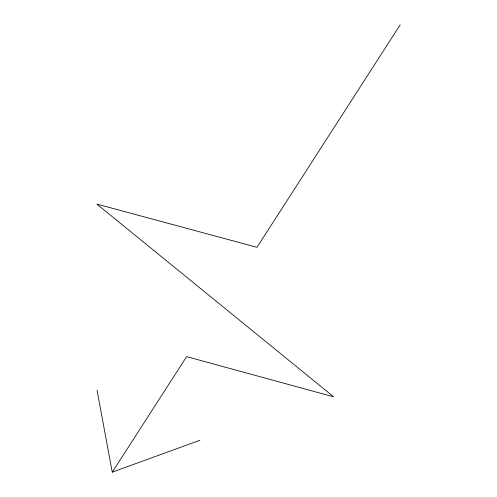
<?xml version="1.0" encoding="UTF-8"?>
<svg xmlns="http://www.w3.org/2000/svg" width="497" height="497" viewBox="0 0 497 497"><rect width="100%" height="100%" fill="white"/><g stroke="black" fill="none" stroke-linecap="round" stroke-linejoin="round"><path stroke-width="0.75" d="M97.008 390.102L112.272 472.15L186.623 356.629L333.63 396.823L96.834 204.093L256.992 247.301L400.166 24.85M112.272 472.15L199.906 440.274"/></g></svg>
